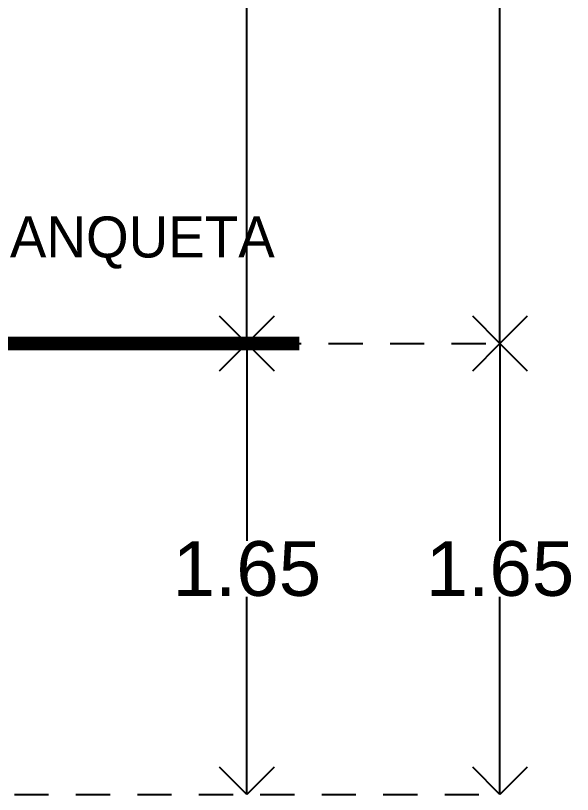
# Model space of a CAD drawing. Header units: metres. Extents: x -58 to 722, y -1100 to 345.
# Drawn here: x 38.116 to 40.154, y 104.151 to 107.001 of the extents above; entities that cross this region are included whole.
import ezdxf

# ---------------------------------------------------------------- set-up
doc = ezdxf.new("R2010")
doc.units = ezdxf.units.M
doc.header["$MEASUREMENT"] = 0
doc.linetypes.add('CENTER2', pattern=[1.125, 0.75, -0.125, 0.125, -0.125])
doc.linetypes.add('HIDDEN2', pattern=[0.1875, 0.125, -0.0625])
doc.layers.get('0').update_dxf_attribs({"color": 255})
doc.layers.get('DEFPOINTS').update_dxf_attribs({"color": 250})
for name, color, linetype in [('FSR_ARQ_007PROYECCIONES', 200, 'HIDDEN2'), ('FSR_ARQ_015COTAS', 125, 'Continuous'), ('FSR_ARQ_024LINEACORTE', 10, 'Continuous')]:
    doc.layers.add(name, color=color, linetype=linetype)
doc.styles.add('ESPACIOS', font='GOTHIC.TTF')
doc.styles.add('style1', font='arial.ttf')
doc.dimstyles.new('PP_PACO', dxfattribs={"dimtxt": 0.18, "dimasz": 0.075, "dimexe": 0.075, "dimexo": 0, "dimgap": 0, "dimtad": 0, "dimtih": 1, "dimtoh": 1, "dimzin": 1, "dimdsep": 46, "dimtxsty": 'style1', "dimcen": 0.15, "dimse1": 1, "dimse2": 1, "dimclrd": 256, "dimclre": 256, "dimadec": 0, "dimazin": 0, "dimtfac": 1, "dimtmove": 0, "dimatfit": 3, "dimfxl": 0.075, "dimarcsym": 0})

# ---------------------------------------------------------------- blocks, each defined once
blk = doc.blocks.new('_Open90')
at = {"color": 0, "linetype": 'ByBlock', "lineweight": -2}
for p, q in [((-0.5, 0.5), (0, 0)), ((0, 0), (-1, 0)), ((0, 0), (-0.5, -0.5))]:
    blk.add_line(p, q, dxfattribs=at)
blk = doc.blocks.new('*D337')
at = {"layer": 'DEFPOINTS', "color": 0, "ltscale": 0.01, "transparency": 16777216}
for p in [(38.9621, 108.7515), (38.9621, 108.7515), (39.8886, 105.8015)]:
    blk.add_point(p, dxfattribs=at)
at = {"layer": 'FSR_ARQ_015COTAS', "lineweight": -2, "ltscale": 0.01, "transparency": 16777216}
for p, q in [((38.9621, 108.5515), (38.9621, 107.3786)), ((38.9621, 106.0015), (38.9621, 107.1744))]:
    blk.add_line(p, q, dxfattribs=at)
at = {"layer": 'FSR_ARQ_015COTAS', "lineweight": -2, "ltscale": 0.01, "transparency": 16777216, "xscale": 0.2, "yscale": 0.2, "zscale": 0.2}
for p, rotation in [((38.9621, 108.7515), 90), ((38.9621, 105.8015), 270)]:
    blk.add_blockref('_Open90', p, dxfattribs=dict(at, rotation=rotation))
at = {"layer": 'FSR_ARQ_015COTAS', "color": 0, "ltscale": 0.01, "transparency": 16777216, "insert": (38.9621, 107.2765), "char_height": 0.2, "attachment_point": 5, "style": 'style1'}
blk.add_mtext('2.95', dxfattribs=at)
blk = doc.blocks.new('*D81')
at = {"layer": 'DEFPOINTS', "color": 0, "ltscale": 0.01, "transparency": 16777216}
for p in [(38.9621, 112.2515), (38.9621, 105.8015), (39.8886, 105.8015)]:
    blk.add_point(p, dxfattribs=at)
at = {"layer": 'FSR_ARQ_015COTAS', "lineweight": -2, "ltscale": 0.01, "transparency": 16777216}
for p, q in [((39.8886, 112.0515), (39.8886, 109.1286)), ((39.8886, 106.0015), (39.8886, 108.9244))]:
    blk.add_line(p, q, dxfattribs=at)
at = {"layer": 'FSR_ARQ_015COTAS', "lineweight": -2, "ltscale": 0.01, "transparency": 16777216, "xscale": 0.2, "yscale": 0.2, "zscale": 0.2}
for p, rotation in [((39.8886, 112.2515), 90), ((39.8886, 105.8015), 270)]:
    blk.add_blockref('_Open90', p, dxfattribs=dict(at, rotation=rotation))
at = {"layer": 'FSR_ARQ_015COTAS', "color": 0, "ltscale": 0.01, "transparency": 16777216, "insert": (39.8886, 109.0265), "char_height": 0.2, "attachment_point": 5, "style": 'style1'}
blk.add_mtext('6.45', dxfattribs=at)
blk = doc.blocks.new('*D345')
at = {"layer": 'DEFPOINTS', "color": 0, "ltscale": 0.01, "transparency": 16777216}
for p in [(35.4114, 105.8015), (38.9621, 105.8015), (35.4114, 104.1515)]:
    blk.add_point(p, dxfattribs=at)
at = {"layer": 'FSR_ARQ_015COTAS', "lineweight": -2, "ltscale": 0.01, "transparency": 16777216}
for p, q in [((38.9621, 105.6015), (38.9621, 105.0786)), ((38.9621, 104.3515), (38.9621, 104.8744))]:
    blk.add_line(p, q, dxfattribs=at)
at = {"layer": 'FSR_ARQ_015COTAS', "lineweight": -2, "ltscale": 0.01, "transparency": 16777216, "xscale": 0.2, "yscale": 0.2, "zscale": 0.2}
for p, rotation in [((38.9621, 105.8015), 90), ((38.9621, 104.1515), 270)]:
    blk.add_blockref('_Open90', p, dxfattribs=dict(at, rotation=rotation))
at = {"layer": 'FSR_ARQ_015COTAS', "color": 0, "ltscale": 0.01, "transparency": 16777216, "insert": (38.9621, 104.9765), "char_height": 0.2, "attachment_point": 5, "style": 'style1'}
blk.add_mtext('1.65', dxfattribs=at)
blk = doc.blocks.new('*D82')
at = {"layer": 'DEFPOINTS', "color": 0, "ltscale": 0.01, "transparency": 16777216}
for p in [(38.9621, 105.8015), (38.9621, 104.1515), (39.8886, 104.1515)]:
    blk.add_point(p, dxfattribs=at)
at = {"layer": 'FSR_ARQ_015COTAS', "lineweight": -2, "ltscale": 0.01, "transparency": 16777216}
for p, q in [((39.8886, 105.6015), (39.8886, 105.0786)), ((39.8886, 104.3515), (39.8886, 104.8744))]:
    blk.add_line(p, q, dxfattribs=at)
at = {"layer": 'FSR_ARQ_015COTAS', "lineweight": -2, "ltscale": 0.01, "transparency": 16777216, "xscale": 0.2, "yscale": 0.2, "zscale": 0.2}
for p, rotation in [((39.8886, 105.8015), 90), ((39.8886, 104.1515), 270)]:
    blk.add_blockref('_Open90', p, dxfattribs=dict(at, rotation=rotation))
at = {"layer": 'FSR_ARQ_015COTAS', "color": 0, "ltscale": 0.01, "transparency": 16777216, "insert": (39.8886, 104.9765), "char_height": 0.2, "attachment_point": 5, "style": 'style1'}
blk.add_mtext('1.65', dxfattribs=at)

msp = doc.modelspace()

# ---------------------------------------------------------------- linework, layer by layer
at = {"layer": 'FSR_ARQ_007PROYECCIONES'}
msp.add_line((35.4114, 104.1515), (39.8886, 104.1515), dxfattribs=at)
msp.add_lwpolyline([(37.4614, 105.8015), (39.8886, 105.8015)], dxfattribs=at)
at = {"layer": 'FSR_ARQ_024LINEACORTE', "linetype": 'CENTER2', "const_width": 0.05}
msp.add_lwpolyline([(20.6157, 105.8015), (39.1541, 105.8015)], dxfattribs=at)

# ---------------------------------------------------------------- texts
at = {"layer": 'FSR_ARQ_024LINEACORTE', "insert": (37.0497, 106.2657), "char_height": 0.15, "attachment_point": 1, "style": 'ESPACIOS'}
msp.add_mtext_dynamic_manual_height_columns('\\pxqc;NIVEL DE BANQUETA', width=1.955999, gutter_width=0.75, heights=[0], dxfattribs=at)

# ---------------------------------------------------------------- dimensions: what is measured, and where the dimension line sits
at = {"layer": 'FSR_ARQ_015COTAS', "ltscale": 0.01}
for base, p1, p2, picture, middle in [((39.8886, 105.8015), (38.9621, 112.2515), (38.9621, 105.8015), '*D81', (39.8886, 109.0265)), ((38.9621, 108.7515), (39.8886, 105.8015), (38.9621, 108.7515), '*D337', (38.9621, 107.2765)), ((38.9621, 105.8015), (35.4114, 104.1515), (35.4114, 105.8015), '*D345', (38.9621, 104.9765)), ((39.8886, 104.1515), (38.9621, 105.8015), (38.9621, 104.1515), '*D82', (39.8886, 104.9765))]:
    dim = msp.add_linear_dim(base=base, p1=p1, p2=p2, angle=90, dimstyle='PP_PACO', override={"dimtxt": 0.2, "dimasz": 0.2, "dimblk1": 'Open90', "dimblk2": 'Open90', "dimsah": 1, "dimfxlon": 1}, dxfattribs=at)
    dim.commit()
    dim.dimension.update_dxf_attribs({"geometry": picture, "text_midpoint": middle})

doc.saveas('drawing.dxf')
